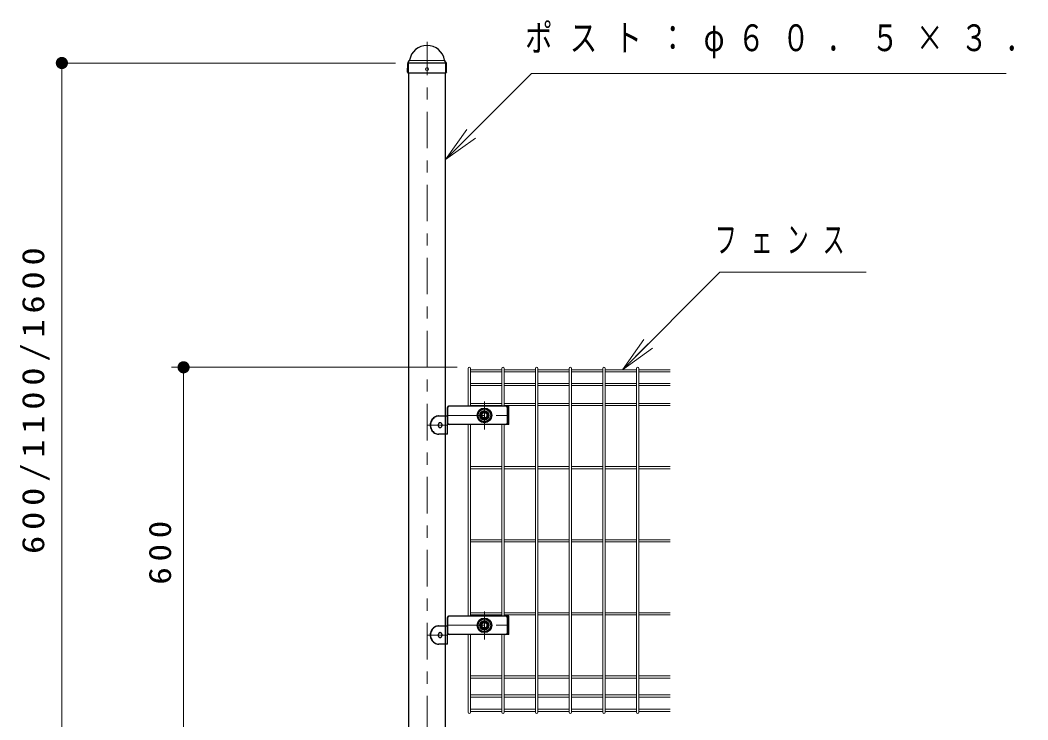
# Model space of a CAD drawing. Units: millimetres on the paper, scale 1:50. Extents: x -385 to 0, y -297 to 267.
# Drawn here: x -127.7 to -45, y -157.4 to -99.9 of the extents above; entities that cross this region are included whole.
import ezdxf

# ---------------------------------------------------------------- set-up
doc = ezdxf.new("R2010")
doc.units = ezdxf.units.MM
doc.linetypes.add('USER1', pattern=[4.5, 2.5, -2])
doc.linetypes.add('USER2', pattern=[6, 3, -1, 1, -1])
doc.layers.add('1_20', color=7, linetype='Continuous', lineweight=13)
doc.styles.add('ＭＳ ゴシック', font='')
doc.styles.get('ＭＳ ゴシック').set_extended_font_data('MS Gothic')

# ---------------------------------------------------------------- blocks, each defined once
blk = doc.blocks.new('filled_dot')
at = {"color": 0, "linetype": 'Continuous', "lineweight": -2, "const_width": 1.25}
blk.add_lwpolyline([(-0.625, 0, 1), (0.625, 0, 1)], format="xyb", close=True, dxfattribs=at)

msp = doc.modelspace()

# ---------------------------------------------------------------- linework, layer by layer
at = {"layer": '1_20', "linetype": 'USER2'}
for p, q in [((-94.316, -158.429), (-94.316, -101.698)), ((-89.603, -131.239), (-89.603, -133.54)), ((-92.643, -132.379), (-87.603, -132.379)), ((-92.643, -133.179), (-94.316, -133.179)), ((-89.603, -148.489), (-89.603, -150.79)), ((-92.643, -149.629), (-87.603, -149.629)), ((-92.643, -150.429), (-94.316, -150.429))]:
    msp.add_line(p, q, dxfattribs=at)
at = {"layer": '1_20'}
for p, q in [((-96.905, -103.426), (-124.816, -103.426)), ((-124.316, -158.429), (-124.316, -103.426)), ((-92.803, -111.364), (-91.035, -108.889)), ((-92.803, -111.364), (-90.682, -109.243)), ((-90.328, -109.596), (-92.803, -111.364)), ((-78.262, -128.626), (-76.494, -126.151)), ((-78.262, -128.626), (-76.14, -126.505)), ((-75.787, -126.858), (-78.262, -128.626)), ((-91.836, -128.426), (-115.316, -128.426)), ((-114.316, -158.429), (-114.316, -128.426))]:
    msp.add_line(p, q, dxfattribs=at)
at = {"layer": '1_20', "color": 70, "lineweight": 25}
for p, q in [((-95.925, -104.189), (-95.905, -103.462)), ((-95.844, -103.318), (-95.776, -103.25)), ((-92.788, -103.318), (-92.855, -103.25)), ((-92.706, -104.189), (-92.726, -103.462)), ((-95.925, -104.189), (-95.887, -104.229)), ((-95.887, -104.229), (-92.744, -104.229)), ((-92.706, -104.189), (-92.744, -104.229))]:
    msp.add_line(p, q, dxfattribs=at)
at = {"layer": '1_20', "color": 70}
for p, q in [((-95.842, -103.404), (-92.789, -103.404)), ((-95.707, -103.229), (-92.925, -103.229))]:
    msp.add_line(p, q, dxfattribs=at)
at = {"layer": '1_20', "color": 70, "linetype": 'USER1'}
msp.add_line((-95.828, -103.429), (-92.803, -103.429), dxfattribs=at)
at = {"layer": '1_20', "linetype": 'USER1'}
for p, q in [((-95.828, -103.429), (-95.828, -104.229)), ((-92.803, -103.429), (-95.828, -103.429)), ((-92.803, -104.229), (-92.803, -103.429))]:
    msp.add_line(p, q, dxfattribs=at)
at = {"layer": '1_20', "lineweight": 25}
for p, q in [((-95.828, -104.229), (-95.828, -158.429)), ((-92.803, -158.429), (-92.803, -104.229)), ((-93.368, -132.429), (-92.643, -132.429)), ((-92.643, -133.929), (-92.643, -131.729)), ((-92.643, -133.129), (-92.643, -132.379)), ((-87.843, -131.629), (-92.543, -131.629)), ((-87.743, -131.729), (-87.743, -133.029)), ((-87.843, -133.129), (-92.643, -133.129)), ((-92.643, -133.929), (-93.368, -133.929)), ((-92.643, -151.179), (-92.643, -148.979)), ((-87.843, -148.879), (-92.543, -148.879)), ((-87.743, -148.979), (-87.743, -150.279)), ((-93.368, -149.679), (-92.643, -149.679)), ((-92.643, -150.379), (-92.643, -149.629)), ((-87.843, -150.379), (-92.643, -150.379)), ((-92.643, -151.179), (-93.368, -151.179))]:
    msp.add_line(p, q, dxfattribs=at)
at = {"layer": '1_20', "color": 4}
for p, q in [((-90.926, -131.629), (-90.926, -128.516)), ((-90.746, -128.516), (-90.746, -131.629)), ((-90.746, -128.626), (-88.163, -128.626)), ((-90.746, -128.806), (-88.163, -128.806)), ((-88.163, -131.629), (-88.163, -128.516)), ((-87.983, -128.516), (-87.983, -131.629)), ((-87.983, -128.626), (-85.399, -128.626)), ((-87.983, -128.806), (-85.399, -128.806)), ((-85.399, -156.772), (-85.399, -128.516)), ((-85.219, -128.516), (-85.219, -156.772)), ((-85.219, -128.626), (-82.635, -128.626)), ((-85.219, -128.806), (-82.635, -128.806)), ((-82.635, -156.772), (-82.635, -128.516)), ((-82.455, -128.516), (-82.455, -156.772)), ((-82.455, -128.626), (-79.871, -128.626)), ((-82.455, -128.806), (-79.871, -128.806)), ((-79.871, -156.772), (-79.871, -128.516)), ((-79.691, -128.516), (-79.691, -156.772)), ((-79.691, -128.626), (-77.107, -128.626)), ((-79.691, -128.806), (-77.107, -128.806)), ((-77.107, -156.772), (-77.107, -128.516)), ((-76.927, -128.516), (-76.927, -156.772)), ((-76.927, -128.626), (-74.343, -128.626)), ((-76.927, -128.806), (-74.343, -128.806)), ((-90.746, -129.755), (-88.163, -129.755)), ((-90.746, -129.935), (-88.163, -129.935)), ((-87.983, -129.755), (-85.399, -129.755)), ((-87.983, -129.935), (-85.399, -129.935)), ((-85.219, -129.755), (-82.635, -129.755)), ((-85.219, -129.935), (-82.635, -129.935)), ((-82.455, -129.755), (-79.871, -129.755)), ((-82.455, -129.935), (-79.871, -129.935)), ((-79.691, -129.755), (-77.107, -129.755)), ((-79.691, -129.935), (-77.107, -129.935)), ((-76.927, -129.755), (-74.343, -129.755)), ((-76.927, -129.935), (-74.343, -129.935)), ((-90.746, -131.391), (-88.163, -131.391)), ((-90.746, -131.571), (-88.163, -131.571)), ((-87.983, -131.391), (-85.399, -131.391)), ((-87.983, -131.571), (-85.399, -131.571)), ((-85.219, -131.391), (-82.635, -131.391)), ((-85.219, -131.571), (-82.635, -131.571)), ((-82.455, -131.391), (-79.871, -131.391)), ((-82.455, -131.571), (-79.871, -131.571)), ((-79.691, -131.391), (-77.107, -131.391)), ((-79.691, -131.571), (-77.107, -131.571)), ((-76.927, -131.391), (-74.343, -131.391)), ((-76.927, -131.571), (-74.343, -131.571)), ((-90.926, -148.879), (-90.926, -133.129)), ((-90.746, -133.129), (-90.746, -148.879)), ((-88.163, -148.879), (-88.163, -133.129)), ((-87.983, -133.129), (-87.983, -148.879)), ((-90.746, -136.591), (-88.163, -136.591)), ((-87.983, -136.591), (-85.399, -136.591)), ((-85.219, -136.591), (-82.635, -136.591)), ((-82.455, -136.591), (-79.871, -136.591)), ((-79.691, -136.591), (-77.107, -136.591)), ((-76.927, -136.591), (-74.343, -136.591)), ((-90.746, -136.771), (-88.163, -136.771)), ((-87.983, -136.771), (-85.399, -136.771)), ((-85.219, -136.771), (-82.635, -136.771)), ((-82.455, -136.771), (-79.871, -136.771)), ((-79.691, -136.771), (-77.107, -136.771)), ((-76.927, -136.771), (-74.343, -136.771)), ((-90.746, -142.591), (-88.163, -142.591)), ((-90.746, -142.771), (-88.163, -142.771)), ((-87.983, -142.591), (-85.399, -142.591)), ((-87.983, -142.771), (-85.399, -142.771)), ((-85.219, -142.591), (-82.635, -142.591)), ((-85.219, -142.771), (-82.635, -142.771)), ((-82.455, -142.591), (-79.871, -142.591)), ((-82.455, -142.771), (-79.871, -142.771)), ((-79.691, -142.591), (-77.107, -142.591)), ((-79.691, -142.771), (-77.107, -142.771)), ((-76.927, -142.591), (-74.343, -142.591)), ((-76.927, -142.771), (-74.343, -142.771)), ((-90.746, -148.591), (-88.163, -148.591)), ((-90.746, -148.771), (-88.163, -148.771)), ((-87.983, -148.591), (-85.399, -148.591)), ((-87.983, -148.771), (-85.399, -148.771)), ((-85.219, -148.591), (-82.635, -148.591)), ((-85.219, -148.771), (-82.635, -148.771)), ((-82.455, -148.591), (-79.871, -148.591)), ((-82.455, -148.771), (-79.871, -148.771)), ((-79.691, -148.591), (-77.107, -148.591)), ((-79.691, -148.771), (-77.107, -148.771)), ((-76.927, -148.591), (-74.343, -148.591)), ((-76.927, -148.771), (-74.343, -148.771)), ((-90.926, -156.772), (-90.926, -150.379)), ((-90.746, -150.379), (-90.746, -156.772)), ((-88.163, -156.772), (-88.163, -150.379)), ((-87.983, -150.379), (-87.983, -156.772)), ((-90.746, -153.791), (-88.163, -153.791)), ((-90.746, -153.971), (-88.163, -153.971)), ((-87.983, -153.791), (-85.399, -153.791)), ((-87.983, -153.971), (-85.399, -153.971)), ((-85.219, -153.791), (-82.635, -153.791)), ((-85.219, -153.971), (-82.635, -153.971)), ((-82.455, -153.791), (-79.871, -153.791)), ((-82.455, -153.971), (-79.871, -153.971)), ((-79.691, -153.791), (-77.107, -153.791)), ((-79.691, -153.971), (-77.107, -153.971)), ((-76.927, -153.791), (-74.343, -153.791)), ((-76.927, -153.971), (-74.343, -153.971)), ((-90.746, -155.351), (-88.163, -155.351)), ((-90.746, -155.531), (-88.163, -155.531)), ((-87.983, -155.351), (-85.399, -155.351)), ((-87.983, -155.531), (-85.399, -155.531)), ((-85.219, -155.351), (-82.635, -155.351)), ((-85.219, -155.531), (-82.635, -155.531)), ((-82.455, -155.351), (-79.871, -155.351)), ((-82.455, -155.531), (-79.871, -155.531)), ((-79.691, -155.351), (-77.107, -155.351)), ((-79.691, -155.531), (-77.107, -155.531)), ((-76.927, -155.351), (-74.343, -155.351)), ((-76.927, -155.531), (-74.343, -155.531)), ((-90.746, -156.516), (-88.163, -156.516)), ((-90.746, -156.696), (-88.163, -156.696)), ((-87.983, -156.516), (-85.399, -156.516)), ((-87.983, -156.696), (-85.399, -156.696)), ((-85.219, -156.516), (-82.635, -156.516)), ((-85.219, -156.696), (-82.635, -156.696)), ((-82.455, -156.516), (-79.871, -156.516)), ((-82.455, -156.696), (-79.871, -156.696)), ((-79.691, -156.516), (-77.107, -156.516)), ((-79.691, -156.696), (-77.107, -156.696)), ((-76.927, -156.516), (-74.343, -156.516)), ((-76.927, -156.696), (-74.343, -156.696))]:
    msp.add_line(p, q, dxfattribs=at)
at = {"layer": '1_20', "color": 1, "lineweight": 25}
for p, q in [((-92.603, -133.029), (-92.603, -131.729)), ((-87.603, -131.629), (-92.503, -131.629)), ((-87.603, -133.129), (-87.603, -131.629)), ((-87.603, -133.129), (-92.503, -133.129)), ((-92.603, -150.279), (-92.603, -148.979)), ((-87.603, -148.879), (-92.503, -148.879)), ((-87.603, -150.379), (-87.603, -148.879)), ((-87.603, -150.379), (-92.503, -150.379))]:
    msp.add_line(p, q, dxfattribs=at)
at = {"layer": '1_20', "color": 4, "lineweight": 25}
for p, q in [((-89.603, -132.148), (-89.803, -132.264)), ((-89.803, -132.264), (-89.803, -132.495)), ((-89.403, -132.264), (-89.603, -132.148)), ((-89.403, -132.264), (-89.403, -132.495)), ((-89.603, -132.61), (-89.803, -132.495)), ((-89.403, -132.495), (-89.603, -132.61)), ((-89.603, -149.398), (-89.803, -149.514)), ((-89.803, -149.514), (-89.803, -149.745)), ((-89.603, -149.86), (-89.803, -149.745)), ((-89.403, -149.514), (-89.603, -149.398)), ((-89.403, -149.745), (-89.603, -149.86)), ((-89.403, -149.514), (-89.403, -149.745))]:
    msp.add_line(p, q, dxfattribs=at)
at = {"layer": '1_20', "color": 1, "linetype": 'USER1'}
for p, q in [((-87.718, -133.129), (-87.718, -131.629)), ((-87.718, -150.379), (-87.718, -148.879))]:
    msp.add_line(p, q, dxfattribs=at)
at = {"layer": '1_20'}
for points in [[(-92.803, -111.364), (-85.74, -104.301), (-46.74, -104.301)], [(-78.262, -128.626), (-70.252, -120.617), (-58.252, -120.617)]]:
    msp.add_lwpolyline(points, dxfattribs=at)
at = {"layer": '1_20', "lineweight": 25}
for points in [[(-93.368, -132.429), (-93.457, -132.436), (-93.545, -132.455), (-93.63, -132.486), (-93.71, -132.53), (-93.785, -132.584), (-93.852, -132.649), (-93.911, -132.723), (-93.961, -132.804), (-94.001, -132.892), (-94.03, -132.985), (-94.047, -133.081), (-94.053, -133.179), (-94.047, -133.277), (-94.03, -133.373), (-94.001, -133.466), (-93.961, -133.554), (-93.911, -133.636), (-93.852, -133.71), (-93.785, -133.774), (-93.71, -133.829), (-93.63, -133.872), (-93.545, -133.904), (-93.457, -133.923), (-93.368, -133.929)], [(-93.34, -132.429), (-93.429, -132.436), (-93.517, -132.455), (-93.602, -132.486), (-93.682, -132.53), (-93.757, -132.584), (-93.824, -132.649), (-93.884, -132.723), (-93.933, -132.804), (-93.973, -132.892), (-94.002, -132.985), (-94.019, -133.081), (-94.025, -133.179), (-94.019, -133.277), (-94.002, -133.373), (-93.973, -133.466), (-93.933, -133.554), (-93.884, -133.636), (-93.824, -133.71), (-93.757, -133.774), (-93.682, -133.829), (-93.602, -133.872), (-93.517, -133.904), (-93.429, -133.923), (-93.34, -133.929)], [(-93.368, -149.679), (-93.457, -149.686), (-93.545, -149.705), (-93.63, -149.736), (-93.71, -149.78), (-93.785, -149.834), (-93.852, -149.899), (-93.911, -149.973), (-93.961, -150.054), (-94.001, -150.142), (-94.03, -150.235), (-94.047, -150.331), (-94.053, -150.429), (-94.047, -150.527), (-94.03, -150.623), (-94.001, -150.716), (-93.961, -150.804), (-93.911, -150.886), (-93.852, -150.96), (-93.785, -151.024), (-93.71, -151.079), (-93.63, -151.122), (-93.545, -151.154), (-93.457, -151.173), (-93.368, -151.179)], [(-93.34, -149.679), (-93.429, -149.686), (-93.517, -149.705), (-93.602, -149.736), (-93.682, -149.78), (-93.757, -149.834), (-93.824, -149.899), (-93.884, -149.973), (-93.933, -150.054), (-93.973, -150.142), (-94.002, -150.235), (-94.019, -150.331), (-94.025, -150.429), (-94.019, -150.527), (-94.002, -150.623), (-93.973, -150.716), (-93.933, -150.804), (-93.884, -150.886), (-93.824, -150.96), (-93.757, -151.024), (-93.682, -151.079), (-93.602, -151.122), (-93.517, -151.154), (-93.429, -151.173), (-93.34, -151.179)]]:
    msp.add_lwpolyline(points, dxfattribs=at)
for points in [[(-93.241, -132.979), (-93.255, -132.98), (-93.268, -132.982), (-93.282, -132.986), (-93.296, -132.991), (-93.309, -132.998), (-93.321, -133.006), (-93.333, -133.015), (-93.344, -133.026), (-93.354, -133.038), (-93.364, -133.051), (-93.372, -133.065), (-93.38, -133.079), (-93.386, -133.095), (-93.392, -133.111), (-93.396, -133.127), (-93.399, -133.145), (-93.401, -133.162), (-93.401, -133.179), (-93.401, -133.197), (-93.399, -133.214), (-93.396, -133.231), (-93.392, -133.248), (-93.386, -133.264), (-93.38, -133.279), (-93.372, -133.294), (-93.364, -133.308), (-93.354, -133.321), (-93.344, -133.332), (-93.333, -133.343), (-93.321, -133.352), (-93.309, -133.361), (-93.296, -133.367), (-93.282, -133.372), (-93.268, -133.376), (-93.255, -133.379), (-93.241, -133.379), (-93.227, -133.379), (-93.213, -133.376), (-93.199, -133.372), (-93.186, -133.367), (-93.173, -133.361), (-93.16, -133.352), (-93.148, -133.343), (-93.137, -133.332), (-93.127, -133.321), (-93.117, -133.308), (-93.109, -133.294), (-93.101, -133.279), (-93.095, -133.264), (-93.089, -133.248), (-93.085, -133.231), (-93.082, -133.214), (-93.08, -133.197), (-93.08, -133.179), (-93.08, -133.162), (-93.082, -133.145), (-93.085, -133.127), (-93.089, -133.111), (-93.095, -133.095), (-93.101, -133.079), (-93.109, -133.065), (-93.117, -133.051), (-93.127, -133.038), (-93.137, -133.026), (-93.148, -133.015), (-93.16, -133.006), (-93.173, -132.998), (-93.186, -132.991), (-93.199, -132.986), (-93.213, -132.982), (-93.227, -132.98)], [(-93.241, -150.229), (-93.255, -150.23), (-93.268, -150.232), (-93.282, -150.236), (-93.296, -150.241), (-93.309, -150.248), (-93.321, -150.256), (-93.333, -150.265), (-93.344, -150.276), (-93.354, -150.288), (-93.364, -150.301), (-93.372, -150.315), (-93.38, -150.329), (-93.386, -150.345), (-93.392, -150.361), (-93.396, -150.377), (-93.399, -150.395), (-93.401, -150.412), (-93.401, -150.429), (-93.401, -150.447), (-93.399, -150.464), (-93.396, -150.481), (-93.392, -150.498), (-93.386, -150.514), (-93.38, -150.529), (-93.372, -150.544), (-93.364, -150.558), (-93.354, -150.571), (-93.344, -150.582), (-93.333, -150.593), (-93.321, -150.602), (-93.309, -150.611), (-93.296, -150.617), (-93.282, -150.622), (-93.268, -150.626), (-93.255, -150.629), (-93.241, -150.629), (-93.227, -150.629), (-93.213, -150.626), (-93.199, -150.622), (-93.186, -150.617), (-93.173, -150.611), (-93.16, -150.602), (-93.148, -150.593), (-93.137, -150.582), (-93.127, -150.571), (-93.117, -150.558), (-93.109, -150.544), (-93.101, -150.529), (-93.095, -150.514), (-93.089, -150.498), (-93.085, -150.481), (-93.082, -150.464), (-93.08, -150.447), (-93.08, -150.429), (-93.08, -150.412), (-93.082, -150.395), (-93.085, -150.377), (-93.089, -150.361), (-93.095, -150.345), (-93.101, -150.329), (-93.109, -150.315), (-93.117, -150.301), (-93.127, -150.288), (-93.137, -150.276), (-93.148, -150.265), (-93.16, -150.256), (-93.173, -150.248), (-93.186, -150.241), (-93.199, -150.236), (-93.213, -150.232), (-93.227, -150.23)]]:
    msp.add_lwpolyline(points, close=True, dxfattribs=at)
at = {"layer": '1_20', "color": 70}
msp.add_circle((-94.316, -103.929), 0.125, dxfattribs=at)
at = {"layer": '1_20', "lineweight": 25}
for centre in [(-89.603, -132.379), (-89.603, -149.629)]:
    msp.add_circle(centre, 0.6, dxfattribs=at)
at = {"layer": '1_20', "color": 4, "lineweight": 25}
for centre in [(-89.603, -132.379), (-89.603, -149.629)]:
    msp.add_circle(centre, 0.525, dxfattribs=at)
at = {"layer": '1_20', "color": 1, "lineweight": 25}
for centre in [(-89.603, -132.379), (-89.603, -149.629)]:
    msp.add_circle(centre, 0.375, dxfattribs=at)
at = {"layer": '1_20', "linetype": 'USER1'}
for centre in [(-89.603, -132.379), (-89.603, -149.629)]:
    msp.add_circle(centre, 0.375, dxfattribs=at)
at = {"layer": '1_20', "color": 4, "linetype": 'USER1'}
for centre in [(-89.603, -132.379), (-89.603, -149.629)]:
    msp.add_circle(centre, 0.312, dxfattribs=at)
at = {"layer": '1_20', "color": 4}
for centre in [(-89.603, -132.379), (-89.603, -149.629)]:
    msp.add_circle(centre, 0.275, dxfattribs=at)
at = {"layer": '1_20', "color": 70, "lineweight": 25}
for centre, radius, start, end in [((-94.316, -103.433), 1.454, 9.17167, 170.82833), ((-95.695, -103.466), 0.21, 135, 178.99406), ((-95.84, -103.187), 0.09, 315, 350.82833), ((-92.791, -103.187), 0.09, 186.19155, 225), ((-92.936, -103.466), 0.21, 1.00594, 45)]:
    msp.add_arc(centre, radius, start, end, dxfattribs=at)
at = {"layer": '1_20', "color": 4}
for centre, start, end in [((-90.836, -128.516), 0, 180), ((-88.073, -128.516), 0, 180), ((-85.309, -128.516), 0, 180), ((-82.545, -128.516), 0, 180), ((-79.781, -128.516), 0, 180), ((-77.017, -128.516), 0, 180), ((-90.836, -156.771), 180, 0), ((-88.073, -156.771), 180, 0), ((-85.309, -156.771), 180, 0), ((-82.545, -156.771), 180, 0), ((-79.781, -156.771), 180, 0), ((-77.017, -156.771), 180, 0)]:
    msp.add_arc(centre, 0.09, start, end, dxfattribs=at)
at = {"layer": '1_20', "lineweight": 25}
for centre, start, end in [((-92.543, -131.729), 90, 180), ((-87.843, -131.729), 0, 90), ((-87.843, -133.029), 270, 0), ((-92.543, -148.979), 90, 180), ((-87.843, -148.979), 0, 90), ((-87.843, -150.279), 270, 0)]:
    msp.add_arc(centre, 0.1, start, end, dxfattribs=at)
at = {"layer": '1_20', "color": 1, "lineweight": 25}
for centre, start, end in [((-92.503, -131.729), 90, 180), ((-92.503, -133.029), 180, 270), ((-92.503, -148.979), 90, 180), ((-92.503, -150.279), 180, 270)]:
    msp.add_arc(centre, 0.1, start, end, dxfattribs=at)

# ---------------------------------------------------------------- block references
at = {"layer": '1_20', "xscale": 0.4, "yscale": 0.4, "rotation": 270}
for p in [(-124.316, -103.426), (-114.316, -128.426)]:
    msp.add_blockref('filled_dot', p, dxfattribs=at)

# ---------------------------------------------------------------- texts
at = {"layer": '1_20', "char_height": 2.199, "attachment_point": 4, "style": 'ＭＳ ゴシック'}
for s, insert in [('\\T1.63;\\W0.75;ポスト：φ６０．５×３．８', (-86.254, -101.651)), ('\\T1.64;\\W0.6;フェンス', (-70.669, -117.967))]:
    msp.add_mtext(s, dxfattribs=dict(at, insert=insert))
at = {"layer": '1_20', "char_height": 1.833, "attachment_point": 8, "rotation": 90, "style": 'ＭＳ ゴシック'}
for s, insert in [('\\T1.32;\\W1.2;600/1100/1600', (-125.316, -130.927)), ('\\T1.33;\\W1.15;600', (-115.316, -143.427))]:
    msp.add_mtext(s, dxfattribs=dict(at, insert=insert))

doc.saveas('drawing.dxf')
